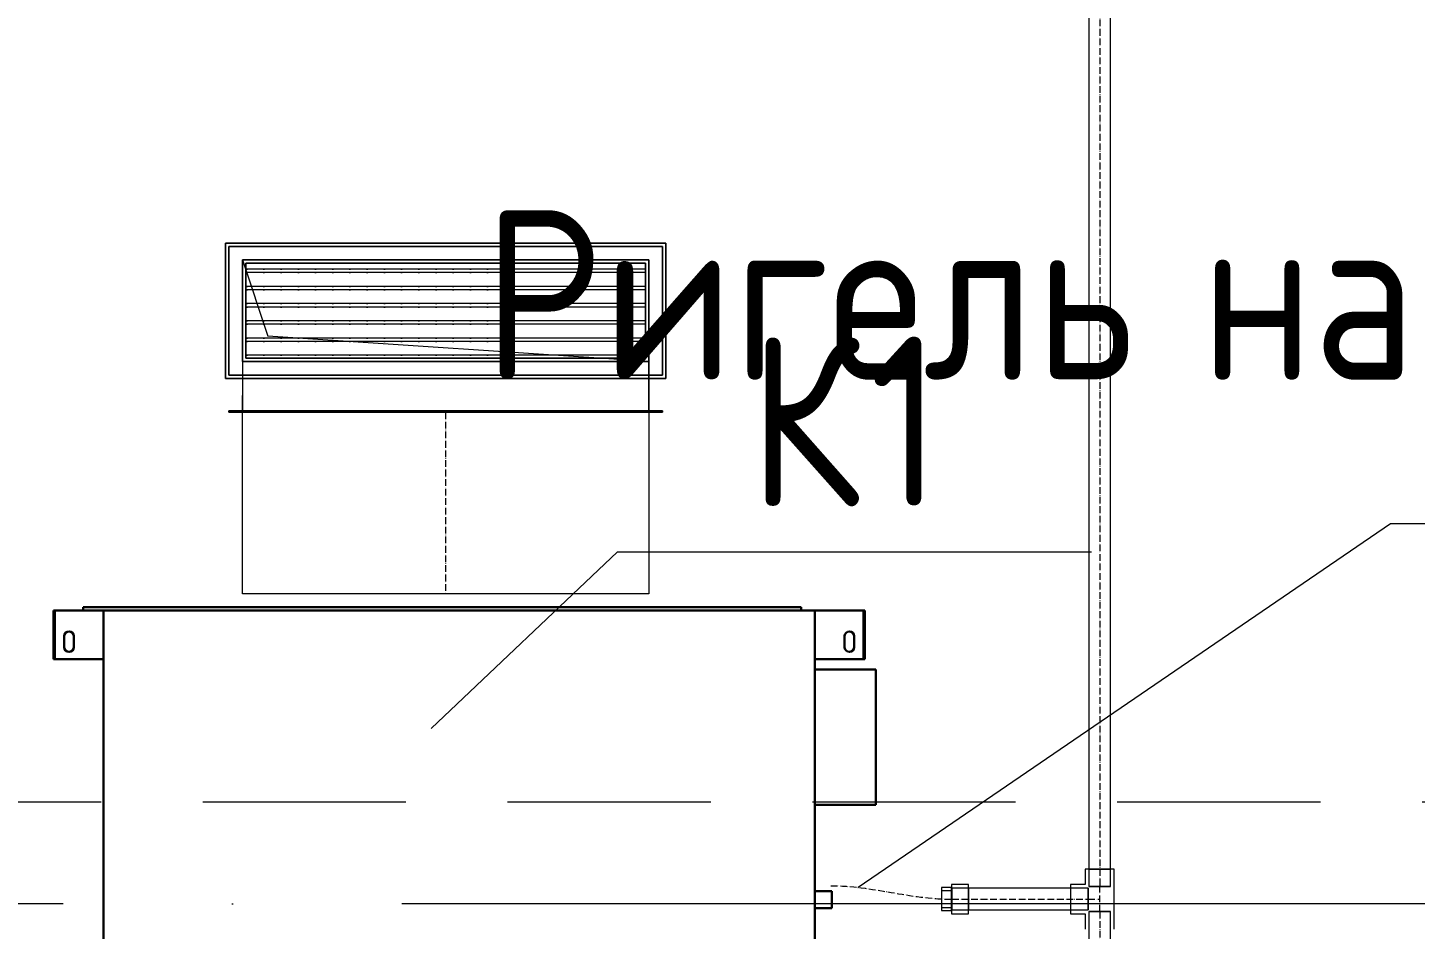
# Model space of a CAD drawing. Header units: millimetres. Extents: x -88595 to 880822, y -1054509 to -148035.
# Drawn here: x 186060 to 188108, y -241589 to -240258 of the extents above; entities that cross this region are included whole.
import ezdxf

# ---------------------------------------------------------------- set-up
doc = ezdxf.new("R2010")
doc.units = ezdxf.units.MM
for name, pattern in [('$0$ADSK_Осевая', [14, 10, -2, 0, -2]), ('$3$ADSK_Осевая', [14, 10, -2, 0, -2]), ('ADSK_Линия сетки', [25, 20, -2.5, 0, -2.5]), ('ADSK_Сверху', [4.5, 3, -1.5])]:
    doc.linetypes.add(name, pattern=pattern)
for name, color, linetype, lineweight in [('Аннотация', 7, 'Continuous', 20), ('Воздуховоды', 7, 'Continuous', 18), ('Линии', 7, 'Continuous', 9), ('Марки', 7, 'Continuous', 20), ('Оборудование', 7, 'Continuous', 18), ('Оси', 7, 'Continuous', 9), ('Трубопровод', 7, 'Continuous', 18), ('Трубопроводы', 7, 'Continuous', 18)]:
    doc.layers.add(name, color=color, linetype=linetype, lineweight=lineweight)
doc.styles.add('$1$GOST Common', font='GOST_Common.ttf', dxfattribs={"width": 0.9, "height": 250})
doc.styles.add('GOST Common_3', font='GOST_Common.ttf', dxfattribs={"width": 0.9, "height": 2.5})

# ---------------------------------------------------------------- blocks, each defined once
blk = doc.blocks.new('$0$ADSK_Канальный блок кондиционера1 - AD242MJERAB-3267365-В_Координация_1 этаж ОВ3')
at = {"layer": 'Оборудование', "color": 150, "lineweight": 30, "true_color": 0x0080ff}
for p, q in [((-599, 0), (-599, -72)), ((-597, 0), (-599, 0)), ((-597, 0), (-599, 0)), ((-599, 0), (-599, -72)), ((-597, 0), (-596, 0)), ((-597, 0), (-525, 0)), ((-597, 0), (-597, -72)), ((-525, 0), (-596, 0)), ((505, 5), (-555, 5)), ((-555, 5), (505, 5)), ((-555, 5), (-555, 0)), ((-555, 5), (-555, 0)), ((505, 0), (-555, 0)), ((-555, 0), (505, 0)), ((525, 0), (-525, 0)), ((-525, 0), (525, 0)), ((-525, 0), (-525, -697)), ((-525, 0), (-525, -697)), ((-525, -72), (-525, 0)), ((-525, 0), (-525, -72)), ((505, 0), (505, 5)), ((505, 5), (505, 0)), ((525, -697), (525, 0)), ((525, 0), (525, -697)), ((525, 0), (597, 0)), ((596, 0), (525, 0)), ((525, -72), (525, 0)), ((525, 0), (525, -72)), ((596, 0), (597, 0)), ((599, 0), (597, 0)), ((599, 0), (597, 0)), ((597, 0), (597, -72)), ((599, -72), (599, 0)), ((599, 0), (599, -72)), ((-583, -54), (-583, -38)), ((-583, -38), (-583, -54)), ((-569, -38), (-569, -54)), ((-569, -54), (-569, -38)), ((569, -38), (569, -54)), ((569, -54), (569, -38)), ((583, -54), (583, -38)), ((583, -38), (583, -54)), ((-599, -72), (-597, -72)), ((-599, -72), (-597, -72)), ((-525, -72), (-597, -72)), ((-596, -72), (-597, -72)), ((-596, -72), (-525, -72)), ((525, -72), (596, -72)), ((597, -72), (525, -72)), ((597, -72), (596, -72)), ((597, -72), (599, -72)), ((597, -72), (599, -72)), ((615, -87), (525, -87)), ((525, -87), (525, -287)), ((525, -287), (525, -87)), ((525, -87), (615, -87)), ((615, -287), (615, -87)), ((615, -87), (615, -287)), ((525, -287), (615, -287)), ((615, -287), (525, -287)), ((550, -414.5), (525, -414.5)), ((525, -414.5), (525, -439.5)), ((525, -414.5), (525, -439.5)), ((550, -439.5), (550, -414.5)), ((550, -439.5), (550, -414.5)), ((525, -439.5), (550, -439.5)), ((582, -506.25), (525, -506.25)), ((525, -506.25), (525, -515.75)), ((525, -506.25), (525, -515.75)), ((582, -515.75), (582, -506.25)), ((582, -515.75), (582, -506.25)), ((525, -515.75), (582, -515.75)), ((582, -573.06), (525, -573.06)), ((525, -573.06), (525, -588.94)), ((525, -573.06), (525, -588.94)), ((582, -588.94), (582, -573.06)), ((582, -588.94), (582, -573.06)), ((525, -588.94), (582, -588.94)), ((-599, -645), (-599, -697)), ((-597, -645), (-599, -645)), ((-597, -645), (-599, -645)), ((-599, -645), (-599, -697)), ((-597, -645), (-596, -645)), ((-597, -645), (-525, -645)), ((-597, -645), (-597, -697)), ((-525, -645), (-596, -645)), ((-525, -645), (-525, -697)), ((-525, -697), (-525, -645)), ((525, -645), (597, -645)), ((596, -645), (525, -645)), ((525, -645), (525, -697)), ((525, -697), (525, -645)), ((596, -645), (597, -645)), ((599, -645), (597, -645)), ((599, -645), (597, -645)), ((597, -645), (597, -697)), ((599, -697), (599, -645)), ((599, -645), (599, -697)), ((-583, -679), (-583, -663)), ((-583, -663), (-583, -679)), ((-569, -663), (-569, -679)), ((-569, -679), (-569, -663)), ((569, -663), (569, -679)), ((569, -679), (569, -663)), ((583, -679), (583, -663)), ((583, -663), (583, -679)), ((-599, -697), (-597, -697)), ((-599, -697), (-597, -697)), ((-525, -697), (-597, -697)), ((-596, -697), (-597, -697)), ((-596, -697), (-525, -697)), ((505, -697), (-555, -697)), ((-555, -697), (505, -697)), ((-555, -697), (-555, -720)), ((-555, -697), (-555, -720)), ((525, -697), (-525, -697)), ((-525, -697), (525, -697)), ((505, -720), (505, -697)), ((505, -697), (505, -720)), ((525, -697), (596, -697)), ((597, -697), (525, -697)), ((597, -697), (596, -697)), ((597, -697), (599, -697)), ((597, -697), (599, -697)), ((505, -720), (-555, -720)), ((-555, -720), (505, -720))]:
    blk.add_line(p, q, dxfattribs=at)
for centre, start, end in [((-576, -38), 360, 180), ((-576, -38), 360, 180), ((576, -38), 0, 180), ((576, -38), 0, 180), ((-576, -54), 180, 0), ((-576, -54), 180, 360), ((576, -54), 180, 360), ((576, -54), 180, 0), ((-576, -663), 0, 180), ((-576, -663), 0, 180), ((576, -663), 0, 180), ((576, -663), 0, 180), ((-576, -679), 180, 0), ((-576, -679), 180, 0), ((576, -679), 180, 0), ((576, -679), 180, 0)]:
    blk.add_arc(centre, 7, start, end, dxfattribs=at)
blk = doc.blocks.new('$0$ADSK_Решетка вентиляционная жалюзийная_Приточная2 - Решетка приточная_Однорядная-V52-В_Координация_1 этаж ОВ3')
at = {"layer": 'Воздуховоды', "lineweight": 9, "true_color": 0xffffff}
h = blk.add_hatch(dxfattribs=at)
h.set_pattern_fill('FP_25', style=0, pattern_type=2)
h.set_pattern_definition([(180, (-9704.85, 19298.393), (3e-15, 25.4), [25.4, 0, 0, 0]), (180, (-9704.85, 19303.473), (3e-15, 25.4), [25.4, 0, 0, 0])])
h.paths.add_polyline_path([(-9409.9, 19218.2), (-9409.9, 19358.2), (-9999.9, 19358.2), (-9999.9, 19218.2)])
at = {"layer": 'Воздуховоды', "color": 140, "true_color": 0x1bb3e4}
for p, q in [((-10029.9, 19188.2), (-10029.9, 19388.2)), ((-10029.9, 19388.2), (-9379.9, 19388.2)), ((-9379.9, 19388.2), (-10029.9, 19388.2)), ((-10029.9, 19388.2), (-10029.9, 19188.2)), ((-9379.9, 19388.2), (-9379.9, 19188.2)), ((-9379.9, 19188.2), (-9379.9, 19388.2)), ((-10004.9, 19213.2), (-10004.9, 19363.2)), ((-10004.9, 19363.2), (-9404.9, 19363.2)), ((-9404.9, 19363.2), (-10004.9, 19363.2)), ((-10004.9, 19363.2), (-10004.9, 19213.2)), ((-9409.9, 19358.2), (-9999.9, 19358.2)), ((-9999.9, 19358.2), (-9999.9, 19218.2)), ((-9999.9, 19218.2), (-9999.9, 19358.2)), ((-9999.9, 19358.2), (-9409.9, 19358.2)), ((-9999.9, 19218.2), (-9999.9, 19358.2)), ((-9999.9, 19358.2), (-9409.9, 19358.2)), ((-9409.9, 19358.2), (-9999.9, 19358.2)), ((-9999.9, 19358.2), (-9999.9, 19218.2)), ((-9409.9, 19218.2), (-9409.9, 19358.2)), ((-9409.9, 19358.2), (-9409.9, 19218.2)), ((-9409.9, 19358.2), (-9409.9, 19218.2)), ((-9409.9, 19218.2), (-9409.9, 19358.2)), ((-9404.9, 19363.2), (-9404.9, 19213.2)), ((-9404.9, 19213.2), (-9404.9, 19363.2)), ((-9999.9, 19218.2), (-9409.9, 19218.2)), ((-9409.9, 19218.2), (-9999.9, 19218.2)), ((-9409.9, 19218.2), (-9999.9, 19218.2)), ((-9999.9, 19218.2), (-9409.9, 19218.2)), ((-9404.9, 19213.2), (-10004.9, 19213.2)), ((-10004.9, 19213.2), (-9404.9, 19213.2)), ((-9379.9, 19188.2), (-10029.9, 19188.2)), ((-10029.9, 19188.2), (-9379.9, 19188.2))]:
    blk.add_line(p, q, dxfattribs=at)
blk = doc.blocks.new('$0$ADSK_Отвод_Прямоугольный1 - Стандарт-4055406-В_Координация_1 этаж ОВ3')
at = {"layer": 'Воздуховоды', "color": 140, "true_color": 0x1bb3e4}
for p, q in [((-5479.9, 19383.2), (-6119.9, 19383.2)), ((-6119.9, 19383.2), (-6119.9, 19193.2)), ((-6119.9, 19193.2), (-6119.9, 19383.2)), ((-6119.9, 19383.2), (-5479.9, 19383.2)), ((-5479.9, 19193.2), (-5479.9, 19383.2)), ((-5479.9, 19383.2), (-5479.9, 19193.2)), ((-5499.9, 19363.2), (-6099.9, 19363.2)), ((-6099.9, 19363.2), (-6099.9, 19163.2)), ((-6099.9, 19363.2), (-6099.9, 19213.2)), ((-6099.9, 19363.2), (-5499.9, 19363.2)), ((-6099.9, 19213.2), (-6099.9, 19363.2)), ((-6099.9, 19363.2), (-5499.9, 19363.2)), ((-5499.9, 19363.2), (-6099.9, 19363.2)), ((-6099.9, 19363.2), (-6099.9, 19213.2)), ((-5499.9, 19363.2), (-5499.9, 19163.2)), ((-5499.9, 19213.2), (-5499.9, 19363.2)), ((-5499.9, 19363.2), (-5499.9, 19213.2)), ((-5499.9, 19213.2), (-5499.9, 19363.2)), ((-6119.9, 19193.2), (-5479.9, 19193.2)), ((-5479.9, 19193.2), (-6119.9, 19193.2)), ((-6099.9, 19213.2), (-6099.9, 19163.2)), ((-5499.9, 19213.2), (-6099.9, 19213.2)), ((-5499.9, 19213.2), (-6099.9, 19213.2)), ((-6099.9, 19213.2), (-5499.9, 19213.2)), ((-5499.9, 19163.2), (-5499.9, 19213.2)), ((-6099.9, 19163.2), (-6099.9, 19138.2)), ((-6099.9, 19138.2), (-6099.9, 19163.2)), ((-5499.9, 19163.2), (-5499.9, 19138.2)), ((-5499.9, 19138.2), (-5499.9, 19163.2)), ((-5479.9, 19140.2), (-6119.9, 19140.2)), ((-6119.9, 19140.2), (-5479.9, 19140.2)), ((-6119.9, 19138.2), (-6119.9, 19140.2)), ((-6119.9, 19138.2), (-6119.9, 19140.2)), ((-5479.9, 19138.2), (-6119.9, 19138.2)), ((-6119.9, 19138.2), (-5479.9, 19138.2)), ((-5499.9, 19140.2), (-6099.9, 19140.2)), ((-6099.9, 19140.2), (-5499.9, 19140.2)), ((-6099.9, 19138.2), (-6099.9, 19140.2)), ((-6099.9, 19138.2), (-6099.9, 19140.2)), ((-5499.9, 19138.2), (-6099.9, 19138.2)), ((-6099.9, 19138.2), (-5499.9, 19138.2)), ((-5499.9, 19138.2), (-6099.9, 19138.2)), ((-6099.9, 19138.2), (-5499.9, 19138.2)), ((-5499.9, 19140.2), (-5499.9, 19138.2)), ((-5499.9, 19138.2), (-5499.9, 19140.2)), ((-5479.9, 19140.2), (-5479.9, 19138.2)), ((-5479.9, 19138.2), (-5479.9, 19140.2))]:
    blk.add_line(p, q, dxfattribs=at)
blk = doc.blocks.new('$0$ADSK_M_Оборудование1 - ADSK_Марка_15-3198495-В_Координация_1 этаж ОВ3')
at = {"layer": 'Марки'}
blk.add_line((-3.5, 0), (3.5, 0), dxfattribs=at)
blk = doc.blocks.new('$0$ADSK_Аннотация_Текст_сВыноской - Текст с выноской-3264166-В_Координация_1 этаж ОВ3')
at = {"layer": 'Аннотация'}
blk.add_line((-8, 0), (8, 0), dxfattribs=at)
blk = doc.blocks.new('1 этаж')
at = {"layer": 'Линии', "linetype": 'ADSK_Сверху', "ltscale": 100}
blk.add_line((240297.7, 686912.6), (219832.7, 686912.6), dxfattribs=at)
at = {"layer": 'Оси', "linetype": 'ADSK_Линия сетки', "ltscale": 100}
blk.add_line((247242.7, 686762.6), (175520.4, 686762.6), dxfattribs=at)
at = {"layer": 'Аннотация', "style": 'GOST Common_3', "width": 0.9}
for s, p in [('Ригель', (222861.7, 687536.7)), ('на', (223921.4, 687536.7))]:
    blk.add_text(s, height=250, dxfattribs=at).set_placement(p)

msp = doc.modelspace()

# ---------------------------------------------------------------- linework, layer by layer
at = {"layer": 'Аннотация'}
msp.add_line((187286, -241527.4), (188071.6, -240990.3), dxfattribs=at)
at = {"layer": 'Воздуховоды', "color": 140, "true_color": 0x1bb3e4}
for p, q in [((186976.8, -240601), (186376.8, -240601)), ((186376.8, -240601), (186376.8, -240751)), ((186376.8, -240601), (186414.3, -240713.5)), ((186976.8, -240751), (186976.8, -240601)), ((186976.8, -240751), (186414.3, -240713.5)), ((186376.8, -240751), (186976.8, -240751)), ((186976.8, -240826), (186376.8, -240826)), ((186376.8, -241094), (186376.8, -240826)), ((186976.8, -240826), (186976.8, -241094)), ((186976.8, -241094), (186376.8, -241094))]:
    msp.add_line(p, q, dxfattribs=at)
at = {"layer": 'Воздуховоды', "color": 140, "linetype": '$0$ADSK_Осевая', "true_color": 0x1bb3e4}
msp.add_line((186676.8, -240826), (186676.8, -241094), dxfattribs=at)
at = {"layer": 'Марки'}
msp.add_line((186655.4, -241292.9), (186930.3, -241032.1), dxfattribs=at)
at = {"layer": 'Трубопровод', "color": 24, "true_color": 0xa52900}
for p, q in [((187626.4, -237961.5), (187626.4, -241526.5)), ((187658.4, -241526.5), (187658.4, -237961.5)), ((187625.4, -241529), (187424.2, -241529)), ((187424.2, -241529), (187424.2, -241561)), ((187625.4, -241561), (187625.4, -241529)), ((187626.4, -241526.5), (187658.4, -241526.5)), ((187424.2, -241561), (187625.4, -241561)), ((187626.4, -241563.5), (187626.4, -243511.4)), ((187658.4, -241563.5), (187626.4, -241563.5)), ((187658.4, -243511.4), (187658.4, -241563.5))]:
    msp.add_line(p, q, dxfattribs=at)
at = {"layer": 'Трубопровод', "color": 24, "linetype": '$0$ADSK_Осевая', "true_color": 0xa52900}
for p, q in [((187642.4, -237961.5), (187642.4, -241526.5)), ((187642.4, -237961.5), (187642.4, -241526.5)), ((187424.2, -241545), (187625.4, -241545)), ((187424.2, -241545), (187625.4, -241545)), ((187642.4, -241563.5), (187642.4, -243511.4)), ((187642.4, -241563.5), (187642.4, -243511.4))]:
    msp.add_line(p, q, dxfattribs=at)
at = {"layer": 'Трубопроводы', "color": 24, "true_color": 0xa52900}
for p, q in [((187620.9, -241500.5), (187620.9, -241523.5)), ((187663.9, -241500.5), (187620.9, -241500.5)), ((187663.9, -241500.5), (187620.9, -241500.5)), ((187626.4, -241500.5), (187626.4, -241523.5)), ((187626.4, -241500.5), (187658.4, -241500.5)), ((187626.4, -241500.5), (187658.4, -241500.5)), ((187658.4, -241526.5), (187658.4, -241500.5)), ((187663.9, -241526.5), (187663.9, -241500.5)), ((187423.7, -241528), (187408.7, -241528)), ((187408.7, -241528), (187408.7, -241562)), ((187408.7, -241528), (187408.7, -241562)), ((187423.2, -241532.5), (187408.7, -241532.5)), ((187408.7, -241532.5), (187408.7, -241557.5)), ((187408.7, -241532.5), (187408.7, -241557.5)), ((187423.2, -241532.5), (187423.2, -241557.5)), ((187423.2, -241532.5), (187423.2, -241557.5)), ((187448.7, -241523.5), (187423.7, -241523.5)), ((187423.7, -241523.5), (187423.7, -241566.5)), ((187423.7, -241523.5), (187423.7, -241566.5)), ((187423.7, -241562), (187423.7, -241528)), ((187423.7, -241562), (187423.7, -241528)), ((187448.7, -241529), (187424.2, -241529)), ((187424.2, -241561), (187424.2, -241529)), ((187424.2, -241561), (187424.2, -241529)), ((187448.7, -241566.5), (187448.7, -241523.5)), ((187448.7, -241566.5), (187448.7, -241523.5)), ((187448.7, -241529), (187448.7, -241561)), ((187448.7, -241529), (187448.7, -241561)), ((187620.9, -241523.5), (187599.4, -241523.5)), ((187599.4, -241523.5), (187599.4, -241566.5)), ((187599.4, -241523.5), (187599.4, -241566.5)), ((187625.4, -241529), (187599.4, -241529)), ((187599.4, -241529), (187599.4, -241545)), ((187599.4, -241529), (187599.4, -241545)), ((187625.4, -241529), (187625.4, -241545)), ((187626.4, -241523.5), (187626.4, -241526.5)), ((187630.7, -241526.5), (187626.4, -241526.5)), ((187630.7, -241526.5), (187626.4, -241526.5)), ((187658.4, -241526.5), (187630.7, -241526.5)), ((187658.4, -241526.5), (187630.7, -241526.5)), ((187663.9, -241563.5), (187663.9, -241526.5)), ((187408.7, -241557.5), (187423.2, -241557.5)), ((187599.4, -241545), (187599.4, -241561)), ((187599.4, -241545), (187599.4, -241561)), ((187625.4, -241545), (187625.4, -241561)), ((187408.7, -241562), (187423.7, -241562)), ((187423.7, -241566.5), (187448.7, -241566.5)), ((187424.2, -241561), (187448.7, -241561)), ((187599.4, -241561), (187625.4, -241561)), ((187599.4, -241566.5), (187620.9, -241566.5)), ((187620.9, -241566.5), (187620.9, -241589.5)), ((187626.4, -241563.5), (187626.4, -241589.5)), ((187626.4, -241563.5), (187658.4, -241563.5)), ((187626.4, -241563.5), (187658.4, -241563.5)), ((187658.4, -241589.5), (187658.4, -241563.5)), ((187663.9, -241589.5), (187663.9, -241563.5))]:
    msp.add_line(p, q, dxfattribs=at)
at = {"layer": 'Трубопроводы', "color": 24, "linetype": '$0$ADSK_Осевая', "true_color": 0xa52900}
for p, q in [((187642.4, -241563.5), (187642.4, -241526.5)), ((187625.4, -241545), (187642.4, -241545))]:
    msp.add_line(p, q, dxfattribs=at)
at = {"layer": 'Трубопроводы', "color": 24, "linetype": '$3$ADSK_Осевая', "true_color": 0xa52900}
msp.add_open_spline([(187245.4, -241525.2), (187306.5, -241525.2), (187362.1, -241545), (187423.2, -241545)], degree=3, dxfattribs=at)

# ---------------------------------------------------------------- block references
at = {"layer": 'Аннотация', "xscale": 100, "yscale": 100, "zscale": 100}
msp.add_blockref('$0$ADSK_Аннотация_Текст_сВыноской - Текст с выноской-3264166-В_Координация_1 этаж ОВ3', (188871.6, -240990.3), dxfattribs=at)
at = {"layer": 'Воздуховоды', "color": 140, "true_color": 0x1bb3e4}
for name, p in [('$0$ADSK_Решетка вентиляционная жалюзийная_Приточная2 - Решетка приточная_Однорядная-V52-В_Координация_1 этаж ОВ3', (196381.7, -259964.2)), ('$0$ADSK_Отвод_Прямоугольный1 - Стандарт-4055406-В_Координация_1 этаж ОВ3', (192476.7, -259964.2))]:
    msp.add_blockref(name, p, dxfattribs=at)
at = {"layer": 'Марки', "xscale": 99.99999999999993, "yscale": 99.99999999999993, "zscale": 99.99999999999993}
msp.add_blockref('$0$ADSK_M_Оборудование1 - ADSK_Марка_15-3198495-В_Координация_1 этаж ОВ3', (187280.3, -241032.1), dxfattribs=at)
at = {"layer": 'Оборудование', "color": 5, "true_color": 0x0000ff}
msp.add_blockref('1 этаж', (-36129.5, -928314.5), dxfattribs=at)
at = {"layer": 'Оборудование', "color": 150, "lineweight": 30, "true_color": 0x0080ff}
msp.add_blockref('$0$ADSK_Канальный блок кондиционера1 - AD242MJERAB-3267365-В_Координация_1 этаж ОВ3', (186696.8, -241118.8), dxfattribs=at)

# ---------------------------------------------------------------- texts
at = {"layer": 'Марки', "lineweight": 9, "char_height": 250, "attachment_point": 1, "style": '$1$GOST Common'}
for s, insert, width in [('\\fGOST Common|b0|i0|c204|p34|;\\W.9;К', (187123.9, -240714.3), 216.456), ('\\fGOST Common|b0|i0|c204|p34|;\\W.9;1', (187302.5, -240714.3), 137.089)]:
    msp.add_mtext(s, dxfattribs=dict(at, insert=insert, width=width))

doc.saveas('drawing.dxf')
